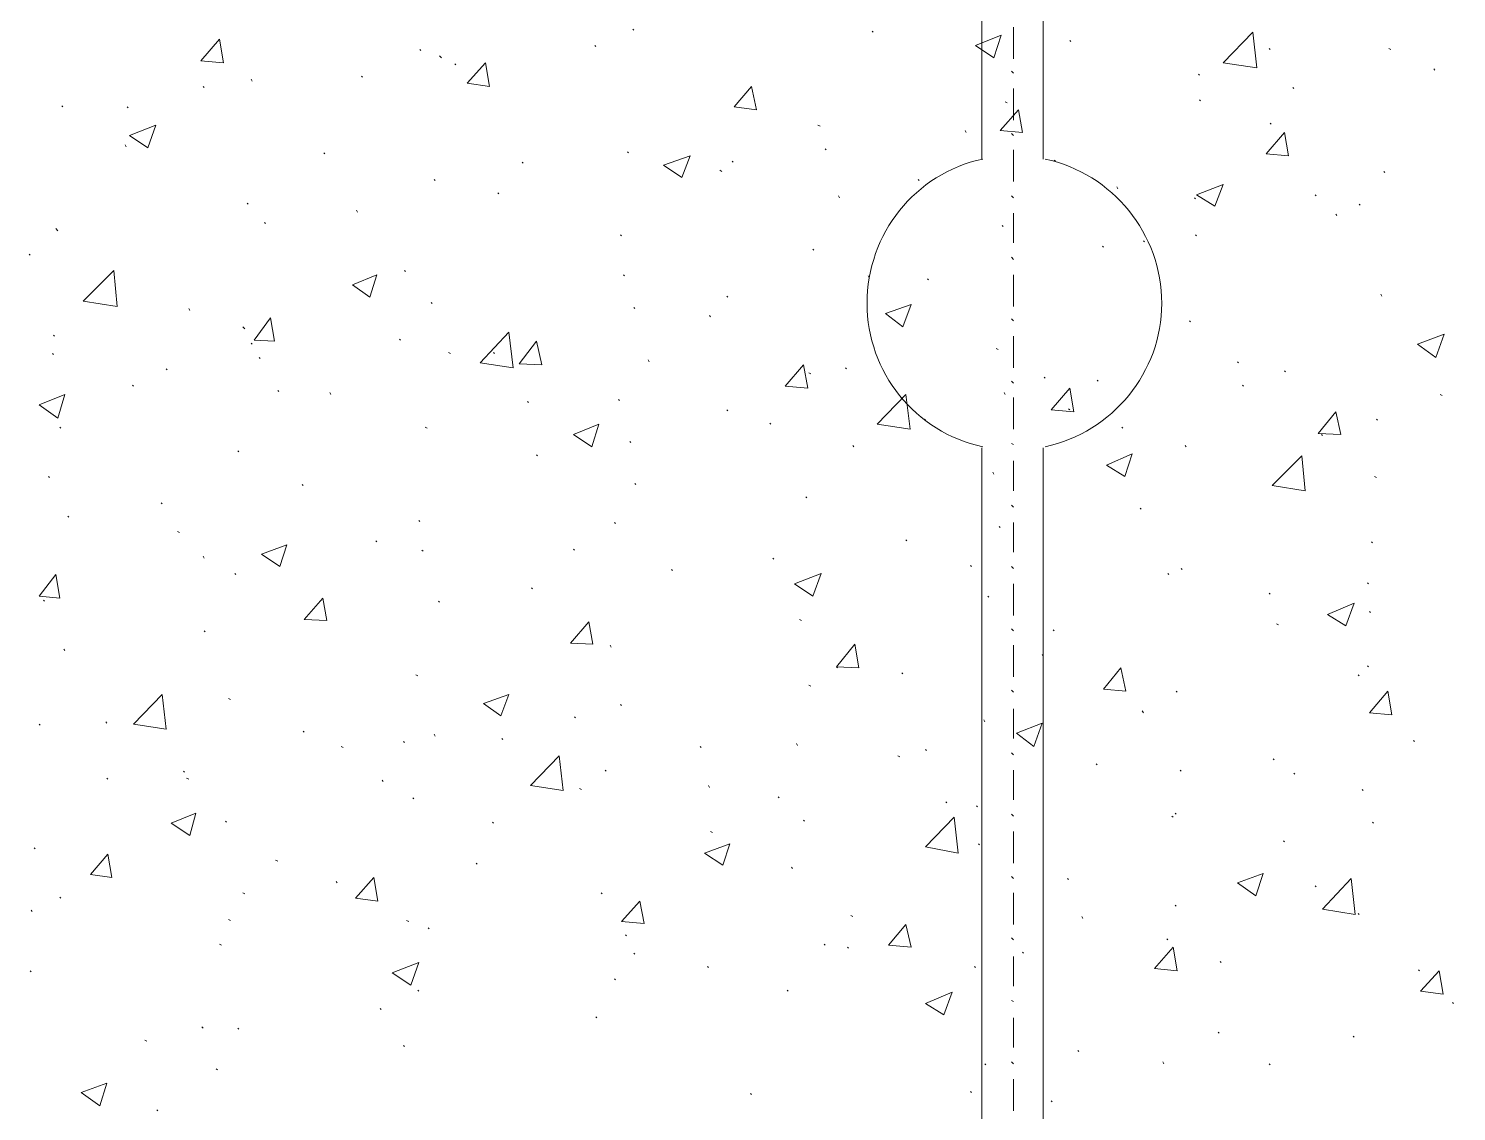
# Model space of a CAD drawing. Header units: millimetres. Extents: x 2928 to 3112, y 1220 to 1280.
# Drawn here: x 2959.659 to 2961.985, y 1247.64 to 1249.403 of the extents above; entities that cross this region are included whole.
import ezdxf

# ---------------------------------------------------------------- set-up
doc = ezdxf.new("R2010")
doc.units = ezdxf.units.MM

msp = doc.modelspace()

# ---------------------------------------------------------------- linework, layer by layer
at = {"color": 253, "linetype": 'Continuous', "lineweight": 5, "true_color": 0x9a9a9a}
for points in [[(2961.2116, 1241.9003), (2942.08633, 1241.9003), (2942.08633, 1247.74538), (2950.25144, 1247.74538), (2950.25144, 1256.61384), (2942.08633, 1256.61384), (2942.08633, 1261.45224), (2961.2116, 1261.45224), (2961.2116, 1249.1904)], [(2961.3116, 1241.9003), (2980.43854, 1241.9003), (2980.43854, 1247.74538), (2972.27343, 1247.74538), (2972.27343, 1256.61384), (2980.43854, 1256.61384), (2980.43854, 1261.45224), (2961.3116, 1261.45224), (2961.3116, 1249.1904)], [(2961.2116, 1248.72039), (2961.2116, 1241.9003), (2961.2116, 1241.9003)], [(2961.3116, 1248.72039), (2961.3116, 1241.9003), (2961.3116, 1241.9003)]]:
    msp.add_lwpolyline(points, dxfattribs=at)
at = {"color": 92, "linetype": 'Continuous', "lineweight": 13, "true_color": 0x00b800}
for points in [[(2960.64493, 1249.4004), (2960.64326, 1249.40207), (2960.64326, 1249.40207)], [(2961.03493, 1249.39707), (2961.03327, 1249.39874), (2961.03327, 1249.39874)], [(2961.2016, 1249.3754), (2961.24327, 1249.39207), (2961.24327, 1249.39207)], [(2961.2316, 1249.3554), (2961.24327, 1249.39207), (2961.24327, 1249.39207)], [(2961.60494, 1249.34707), (2961.65327, 1249.39707), (2961.65327, 1249.39707)], [(2961.65994, 1249.33874), (2961.65327, 1249.39707), (2961.65327, 1249.39707)], [(2959.93992, 1249.3504), (2959.96992, 1249.3854), (2959.96992, 1249.3854)], [(2959.97658, 1249.34707), (2959.96992, 1249.3854), (2959.96992, 1249.3854)], [(2960.29826, 1249.36707), (2960.29659, 1249.36874), (2960.29659, 1249.36874)], [(2960.58326, 1249.37374), (2960.58159, 1249.3754), (2960.58159, 1249.3754)], [(2961.2016, 1249.3754), (2961.2316, 1249.3554), (2961.2316, 1249.3554)], [(2961.3566, 1249.38207), (2961.35494, 1249.38374), (2961.35494, 1249.38374)], [(2961.68161, 1249.36874), (2961.67994, 1249.3704), (2961.67994, 1249.3704)], [(2961.87828, 1249.36874), (2961.87494, 1249.3704), (2961.87494, 1249.3704)], [(2959.93992, 1249.3504), (2959.97658, 1249.34707), (2959.97658, 1249.34707)], [(2960.33159, 1249.3554), (2960.32826, 1249.35874), (2960.32826, 1249.35874)], [(2960.35492, 1249.34374), (2960.35326, 1249.3454), (2960.35326, 1249.3454)], [(2960.37326, 1249.31374), (2960.40326, 1249.34707), (2960.40326, 1249.34707)], [(2960.40992, 1249.30874), (2960.40326, 1249.34707), (2960.40326, 1249.34707)], [(2961.60494, 1249.34707), (2961.65994, 1249.33874), (2961.65994, 1249.33874)], [(2960.02325, 1249.31707), (2960.02158, 1249.3204), (2960.02158, 1249.3204)], [(2960.20325, 1249.32374), (2960.20159, 1249.3254), (2960.20159, 1249.3254)], [(2961.56661, 1249.32707), (2961.56494, 1249.32874), (2961.56494, 1249.32874)], [(2961.94995, 1249.3354), (2961.94828, 1249.33707), (2961.94828, 1249.33707)], [(2959.94492, 1249.30707), (2959.94325, 1249.30874), (2959.94325, 1249.30874)], [(2960.37326, 1249.31374), (2960.40992, 1249.30874), (2960.40992, 1249.30874)], [(2960.80826, 1249.2754), (2960.8366, 1249.30874), (2960.8366, 1249.30874)], [(2960.84493, 1249.2704), (2960.8366, 1249.30874), (2960.8366, 1249.30874)], [(2961.71994, 1249.3054), (2961.71828, 1249.30707), (2961.71828, 1249.30707)], [(2959.71491, 1249.2754), (2959.71325, 1249.27707), (2959.71325, 1249.27707)], [(2959.82158, 1249.27374), (2959.81991, 1249.2754), (2959.81991, 1249.2754)], [(2960.80826, 1249.2754), (2960.84493, 1249.2704), (2960.84493, 1249.2704)], [(2961.2416, 1249.23707), (2961.2716, 1249.2704), (2961.2716, 1249.2704)], [(2961.25327, 1249.28207), (2961.24994, 1249.28374), (2961.24994, 1249.28374)], [(2961.27827, 1249.23374), (2961.2716, 1249.2704), (2961.2716, 1249.2704)], [(2961.56827, 1249.2854), (2961.56661, 1249.28707), (2961.56661, 1249.28707)], [(2961.68327, 1249.24707), (2961.68161, 1249.24874), (2961.68161, 1249.24874)], [(2959.82325, 1249.22873), (2959.86658, 1249.2454), (2959.86658, 1249.2454)], [(2959.82325, 1249.22873), (2959.85325, 1249.20873), (2959.85325, 1249.20873)], [(2959.85325, 1249.20873), (2959.86658, 1249.2454), (2959.86658, 1249.2454)], [(2960.94826, 1249.24374), (2960.94493, 1249.2454), (2960.94493, 1249.2454)], [(2961.1866, 1249.23374), (2961.18493, 1249.23707), (2961.18493, 1249.23707)], [(2961.2416, 1249.23707), (2961.27827, 1249.23374), (2961.27827, 1249.23374)], [(2961.67494, 1249.19873), (2961.70494, 1249.23374), (2961.70494, 1249.23374)], [(2961.71161, 1249.1954), (2961.70494, 1249.23374), (2961.70494, 1249.23374)], [(2959.81825, 1249.2104), (2959.81658, 1249.21373), (2959.81658, 1249.21373)], [(2960.14159, 1249.19873), (2960.13992, 1249.2004), (2960.13992, 1249.2004)], [(2960.63659, 1249.2004), (2960.63493, 1249.20207), (2960.63493, 1249.20207)], [(2960.95826, 1249.2054), (2960.9566, 1249.20707), (2960.9566, 1249.20707)], [(2960.46492, 1249.18373), (2960.46326, 1249.1854), (2960.46326, 1249.1854)], [(2960.69326, 1249.1804), (2960.73659, 1249.1954), (2960.73659, 1249.1954)], [(2960.69326, 1249.1804), (2960.72326, 1249.1604), (2960.72326, 1249.1604)], [(2960.72326, 1249.1604), (2960.73659, 1249.1954), (2960.73659, 1249.1954)], [(2960.8066, 1249.1854), (2960.80493, 1249.18707), (2960.80493, 1249.18707)], [(2961.3316, 1249.18707), (2961.32994, 1249.18873), (2961.32994, 1249.18873)], [(2961.67494, 1249.19873), (2961.71161, 1249.1954), (2961.71161, 1249.1954)], [(2960.32159, 1249.1554), (2960.31992, 1249.15707), (2960.31992, 1249.15707)], [(2960.78826, 1249.1704), (2960.78493, 1249.17207), (2960.78493, 1249.17207)], [(2961.10993, 1249.1554), (2961.10827, 1249.15707), (2961.10827, 1249.15707)], [(2961.86828, 1249.16873), (2961.86661, 1249.1704), (2961.86661, 1249.1704)], [(2960.42492, 1249.13373), (2960.42326, 1249.1354), (2960.42326, 1249.1354)], [(2960.97993, 1249.12707), (2960.97826, 1249.1304), (2960.97826, 1249.1304)], [(2961.43327, 1249.14207), (2961.4316, 1249.1454), (2961.4316, 1249.1454)], [(2961.56161, 1249.13207), (2961.60494, 1249.14873), (2961.60494, 1249.14873)], [(2961.56161, 1249.13207), (2961.59161, 1249.11373), (2961.59161, 1249.11373)], [(2961.59161, 1249.11373), (2961.60494, 1249.14873), (2961.60494, 1249.14873)], [(2961.75661, 1249.1304), (2961.75494, 1249.13207), (2961.75494, 1249.13207)], [(2960.01658, 1249.11707), (2960.01492, 1249.11873), (2960.01492, 1249.11873)], [(2960.19492, 1249.10373), (2960.19325, 1249.10707), (2960.19325, 1249.10707)], [(2961.55994, 1249.1254), (2961.55827, 1249.12707), (2961.55827, 1249.12707)], [(2961.82828, 1249.1154), (2961.82661, 1249.11707), (2961.82661, 1249.11707)], [(2960.04492, 1249.0854), (2960.04325, 1249.08707), (2960.04325, 1249.08707)], [(2961.78994, 1249.09873), (2961.78828, 1249.1004), (2961.78828, 1249.1004)], [(2959.70658, 1249.07373), (2959.70325, 1249.07707), (2959.70325, 1249.07707)], [(2960.62493, 1249.0654), (2960.62326, 1249.06707), (2960.62326, 1249.06707)], [(2961.2466, 1249.0804), (2961.24494, 1249.08207), (2961.24494, 1249.08207)], [(2961.56161, 1249.0654), (2961.55994, 1249.06707), (2961.55994, 1249.06707)], [(2960.93826, 1249.04207), (2960.9366, 1249.04373), (2960.9366, 1249.04373)], [(2961.40994, 1249.04707), (2961.40827, 1249.04873), (2961.40827, 1249.04873)], [(2961.47661, 1249.0554), (2961.47494, 1249.05707), (2961.47494, 1249.05707)], [(2959.66158, 1249.03373), (2959.65991, 1249.0354), (2959.65991, 1249.0354)], [(2959.74825, 1248.95873), (2959.79825, 1249.00873), (2959.79825, 1249.00873)], [(2959.80325, 1248.9504), (2959.79825, 1249.00873), (2959.79825, 1249.00873)], [(2960.18659, 1248.9854), (2960.22659, 1249.00207), (2960.22659, 1249.00207)], [(2960.21492, 1248.9654), (2960.22659, 1249.00207), (2960.22659, 1249.00207)], [(2960.27325, 1249.00707), (2960.27159, 1249.00873), (2960.27159, 1249.00873)], [(2960.62993, 1249.0004), (2960.62826, 1249.00207), (2960.62826, 1249.00207)], [(2961.02827, 1248.99707), (2961.0266, 1249.0004), (2961.0266, 1249.0004)], [(2961.12493, 1248.99373), (2961.12327, 1248.9954), (2961.12327, 1248.9954)], [(2960.18659, 1248.9854), (2960.21492, 1248.9654), (2960.21492, 1248.9654)], [(2961.86328, 1248.96706), (2961.86161, 1248.9704), (2961.86161, 1248.9704)], [(2959.74825, 1248.95873), (2959.80325, 1248.9504), (2959.80325, 1248.9504)], [(2959.92158, 1248.94373), (2959.91992, 1248.94706), (2959.91992, 1248.94706)], [(2960.31659, 1248.9554), (2960.31492, 1248.95706), (2960.31492, 1248.95706)], [(2960.64659, 1248.94706), (2960.64493, 1248.94873), (2960.64493, 1248.94873)], [(2960.79826, 1248.9654), (2960.7966, 1248.96706), (2960.7966, 1248.96706)], [(2961.05493, 1248.93873), (2961.0966, 1248.95373), (2961.0966, 1248.95373)], [(2961.08327, 1248.91706), (2961.0966, 1248.95373), (2961.0966, 1248.95373)], [(2960.02658, 1248.8954), (2960.05325, 1248.93206), (2960.05325, 1248.93206)], [(2960.05992, 1248.89373), (2960.05325, 1248.93206), (2960.05325, 1248.93206)], [(2960.76993, 1248.93373), (2960.76826, 1248.9354), (2960.76826, 1248.9354)], [(2961.05493, 1248.93873), (2961.08327, 1248.91706), (2961.08327, 1248.91706)], [(2961.55161, 1248.9254), (2961.54994, 1248.92706), (2961.54994, 1248.92706)], [(2959.70158, 1248.90206), (2959.69991, 1248.90373), (2959.69991, 1248.90373)], [(2960.01158, 1248.91373), (2960.00825, 1248.91706), (2960.00825, 1248.91706)], [(2960.39492, 1248.85873), (2960.44159, 1248.90873), (2960.44159, 1248.90873)], [(2960.44826, 1248.8504), (2960.44159, 1248.90873), (2960.44159, 1248.90873)], [(2961.92161, 1248.88873), (2961.96495, 1248.9054), (2961.96495, 1248.9054)], [(2961.95161, 1248.86706), (2961.96495, 1248.9054), (2961.96495, 1248.9054)], [(2960.02325, 1248.88873), (2960.02158, 1248.8904), (2960.02158, 1248.8904)], [(2960.02658, 1248.8954), (2960.05992, 1248.89373), (2960.05992, 1248.89373)], [(2960.26492, 1248.8954), (2960.26325, 1248.89706), (2960.26325, 1248.89706)], [(2960.34659, 1248.87373), (2960.34326, 1248.8754), (2960.34326, 1248.8754)], [(2960.41826, 1248.87373), (2960.41659, 1248.8754), (2960.41659, 1248.8754)], [(2960.45826, 1248.85706), (2960.48659, 1248.89373), (2960.48659, 1248.89373)], [(2960.49492, 1248.8554), (2960.48659, 1248.89373), (2960.48659, 1248.89373)], [(2961.23827, 1248.8804), (2961.23494, 1248.88206), (2961.23494, 1248.88206)], [(2961.92161, 1248.88873), (2961.95161, 1248.86706), (2961.95161, 1248.86706)], [(2959.69991, 1248.87206), (2959.69825, 1248.87373), (2959.69825, 1248.87373)], [(2960.03658, 1248.8654), (2960.03492, 1248.86706), (2960.03492, 1248.86706)], [(2960.39492, 1248.85873), (2960.44826, 1248.8504), (2960.44826, 1248.8504)], [(2960.45826, 1248.85706), (2960.49492, 1248.8554), (2960.49492, 1248.8554)], [(2960.66993, 1248.8604), (2960.66826, 1248.86373), (2960.66826, 1248.86373)], [(2960.8916, 1248.8204), (2960.9216, 1248.8554), (2960.9216, 1248.8554)], [(2960.92826, 1248.81706), (2960.9216, 1248.8554), (2960.9216, 1248.8554)], [(2961.62994, 1248.85873), (2961.62827, 1248.8604), (2961.62827, 1248.8604)], [(2959.88492, 1248.84706), (2959.88325, 1248.84873), (2959.88325, 1248.84873)], [(2960.93326, 1248.8404), (2960.92993, 1248.84206), (2960.92993, 1248.84206)], [(2960.9916, 1248.84873), (2960.98993, 1248.8504), (2960.98993, 1248.8504)], [(2961.31494, 1248.83373), (2961.31327, 1248.8354), (2961.31327, 1248.8354)], [(2961.4016, 1248.82873), (2961.39994, 1248.8304), (2961.39994, 1248.8304)], [(2961.70661, 1248.84373), (2961.70494, 1248.8454), (2961.70494, 1248.8454)], [(2959.67658, 1248.7904), (2959.71825, 1248.80706), (2959.71825, 1248.80706)], [(2959.70658, 1248.76873), (2959.71825, 1248.80706), (2959.71825, 1248.80706)], [(2959.82992, 1248.8204), (2959.82825, 1248.82206), (2959.82825, 1248.82206)], [(2960.06659, 1248.81206), (2960.06492, 1248.81373), (2960.06492, 1248.81373)], [(2960.15159, 1248.80706), (2960.14992, 1248.8104), (2960.14992, 1248.8104)], [(2960.8916, 1248.8204), (2960.92826, 1248.81706), (2960.92826, 1248.81706)], [(2961.0416, 1248.75873), (2961.08827, 1248.80706), (2961.08827, 1248.80706)], [(2961.09493, 1248.75039), (2961.08827, 1248.80706), (2961.08827, 1248.80706)], [(2961.24994, 1248.80706), (2961.24827, 1248.8104), (2961.24827, 1248.8104)], [(2961.32494, 1248.78206), (2961.35494, 1248.81706), (2961.35494, 1248.81706)], [(2961.3616, 1248.77873), (2961.35494, 1248.81706), (2961.35494, 1248.81706)], [(2961.63827, 1248.8204), (2961.63661, 1248.82206), (2961.63661, 1248.82206)], [(2961.96161, 1248.8054), (2961.95828, 1248.80706), (2961.95828, 1248.80706)], [(2959.67658, 1248.7904), (2959.70658, 1248.76873), (2959.70658, 1248.76873)], [(2960.47326, 1248.79373), (2960.47159, 1248.7954), (2960.47159, 1248.7954)], [(2960.62159, 1248.79706), (2960.61993, 1248.79873), (2960.61993, 1248.79873)], [(2960.79826, 1248.7804), (2960.7966, 1248.78206), (2960.7966, 1248.78206)], [(2961.32494, 1248.78206), (2961.3616, 1248.77873), (2961.3616, 1248.77873)], [(2961.35494, 1248.78206), (2961.35327, 1248.78373), (2961.35327, 1248.78373)], [(2960.54659, 1248.74206), (2960.58826, 1248.75873), (2960.58826, 1248.75873)], [(2960.57659, 1248.72206), (2960.58826, 1248.75873), (2960.58826, 1248.75873)], [(2960.86826, 1248.75873), (2960.8666, 1248.76039), (2960.8666, 1248.76039)], [(2961.0416, 1248.75873), (2961.09493, 1248.75039), (2961.09493, 1248.75039)], [(2961.11993, 1248.7654), (2961.11827, 1248.76706), (2961.11827, 1248.76706)], [(2961.75994, 1248.74373), (2961.78828, 1248.77873), (2961.78828, 1248.77873)], [(2961.79661, 1248.74206), (2961.78828, 1248.77873), (2961.78828, 1248.77873)], [(2961.85661, 1248.7654), (2961.85494, 1248.76706), (2961.85494, 1248.76706)], [(2959.71158, 1248.75206), (2959.70991, 1248.75373), (2959.70991, 1248.75373)], [(2960.30826, 1248.75206), (2960.30492, 1248.75373), (2960.30492, 1248.75373)], [(2960.54659, 1248.74206), (2960.57659, 1248.72206), (2960.57659, 1248.72206)], [(2961.4416, 1248.75206), (2961.43994, 1248.75373), (2961.43994, 1248.75373)], [(2961.75994, 1248.74373), (2961.79661, 1248.74206), (2961.79661, 1248.74206)], [(2961.76661, 1248.74039), (2961.76494, 1248.74206), (2961.76494, 1248.74206)], [(2960.00158, 1248.71373), (2959.99992, 1248.71539), (2959.99992, 1248.71539)], [(2960.63993, 1248.72873), (2960.63826, 1248.73039), (2960.63826, 1248.73039)], [(2961.00327, 1248.72206), (2961.0016, 1248.72373), (2961.0016, 1248.72373)], [(2961.54494, 1248.72206), (2961.54327, 1248.72373), (2961.54327, 1248.72373)], [(2960.48826, 1248.70706), (2960.48659, 1248.70873), (2960.48659, 1248.70873)], [(2961.41494, 1248.69206), (2961.4566, 1248.71039), (2961.4566, 1248.71039)], [(2961.41494, 1248.69206), (2961.44494, 1248.67373), (2961.44494, 1248.67373)], [(2961.44494, 1248.67373), (2961.4566, 1248.71039), (2961.4566, 1248.71039)], [(2961.68494, 1248.65873), (2961.73328, 1248.70706), (2961.73328, 1248.70706)], [(2961.73828, 1248.65039), (2961.73328, 1248.70706), (2961.73328, 1248.70706)], [(2959.69325, 1248.67206), (2959.69158, 1248.67373), (2959.69158, 1248.67373)], [(2961.2316, 1248.67706), (2961.22994, 1248.68039), (2961.22994, 1248.68039)], [(2961.85494, 1248.67206), (2961.85161, 1248.67373), (2961.85161, 1248.67373)], [(2960.10659, 1248.65873), (2960.10492, 1248.66039), (2960.10492, 1248.66039)], [(2960.64826, 1248.66039), (2960.64659, 1248.66206), (2960.64659, 1248.66206)], [(2961.68494, 1248.65873), (2961.73828, 1248.65039), (2961.73828, 1248.65039)], [(2959.87658, 1248.62873), (2959.87492, 1248.63039), (2959.87492, 1248.63039)], [(2960.9266, 1248.63873), (2960.92493, 1248.64039), (2960.92493, 1248.64039)], [(2961.47161, 1248.62039), (2961.46994, 1248.62206), (2961.46994, 1248.62206)], [(2959.72491, 1248.60706), (2959.72325, 1248.60873), (2959.72325, 1248.60873)], [(2960.29659, 1248.60039), (2960.29492, 1248.60206), (2960.29492, 1248.60206)], [(2960.61493, 1248.59706), (2960.61326, 1248.59873), (2960.61326, 1248.59873)], [(2959.90492, 1248.58206), (2959.90158, 1248.58373), (2959.90158, 1248.58373)], [(2961.2416, 1248.59039), (2961.23994, 1248.59206), (2961.23994, 1248.59206)], [(2960.03825, 1248.54706), (2960.07992, 1248.56206), (2960.07992, 1248.56206)], [(2960.06825, 1248.52706), (2960.07992, 1248.56206), (2960.07992, 1248.56206)], [(2960.22659, 1248.56706), (2960.22492, 1248.56873), (2960.22492, 1248.56873)], [(2960.30159, 1248.55206), (2960.29992, 1248.55373), (2960.29992, 1248.55373)], [(2960.54826, 1248.55373), (2960.54659, 1248.55539), (2960.54659, 1248.55539)], [(2961.08993, 1248.56873), (2961.08827, 1248.57039), (2961.08827, 1248.57039)], [(2961.84828, 1248.56539), (2961.84661, 1248.56706), (2961.84661, 1248.56706)], [(2959.94492, 1248.54039), (2959.94325, 1248.54373), (2959.94325, 1248.54373)], [(2960.03825, 1248.54706), (2960.06825, 1248.52706), (2960.06825, 1248.52706)], [(2960.87326, 1248.53873), (2960.8716, 1248.54039), (2960.8716, 1248.54039)], [(2961.19493, 1248.52706), (2961.19327, 1248.52872), (2961.19327, 1248.52872)], [(2959.67658, 1248.47872), (2959.70325, 1248.51372), (2959.70325, 1248.51372)], [(2959.70991, 1248.47539), (2959.70325, 1248.51372), (2959.70325, 1248.51372)], [(2959.99658, 1248.51372), (2959.99492, 1248.51539), (2959.99492, 1248.51539)], [(2960.70826, 1248.52039), (2960.70659, 1248.52206), (2960.70659, 1248.52206)], [(2960.9066, 1248.49872), (2960.94993, 1248.51539), (2960.94993, 1248.51539)], [(2960.9366, 1248.47872), (2960.94993, 1248.51539), (2960.94993, 1248.51539)], [(2961.51661, 1248.51372), (2961.51494, 1248.51539), (2961.51494, 1248.51539)], [(2961.53827, 1248.52206), (2961.53661, 1248.52372), (2961.53661, 1248.52372)], [(2959.67658, 1248.47872), (2959.70991, 1248.47539), (2959.70991, 1248.47539)], [(2960.47992, 1248.49039), (2960.47826, 1248.49206), (2960.47826, 1248.49206)], [(2960.9066, 1248.49872), (2960.9366, 1248.47872), (2960.9366, 1248.47872)], [(2961.22327, 1248.47706), (2961.2216, 1248.47872), (2961.2216, 1248.47872)], [(2961.68161, 1248.48206), (2961.67994, 1248.48372), (2961.67994, 1248.48372)], [(2961.84161, 1248.49872), (2961.83994, 1248.50039), (2961.83994, 1248.50039)], [(2959.68491, 1248.47039), (2959.68325, 1248.47206), (2959.68325, 1248.47206)], [(2960.10825, 1248.44039), (2960.13825, 1248.47539), (2960.13825, 1248.47539)], [(2960.14492, 1248.43872), (2960.13825, 1248.47539), (2960.13825, 1248.47539)], [(2960.32826, 1248.46872), (2960.32659, 1248.47039), (2960.32659, 1248.47039)], [(2961.77494, 1248.44872), (2961.81828, 1248.46706), (2961.81828, 1248.46706)], [(2961.80494, 1248.43039), (2961.81828, 1248.46706), (2961.81828, 1248.46706)], [(2960.10825, 1248.44039), (2960.14492, 1248.43872), (2960.14492, 1248.43872)], [(2960.54159, 1248.40206), (2960.57159, 1248.43706), (2960.57159, 1248.43706)], [(2960.57826, 1248.40039), (2960.57159, 1248.43706), (2960.57159, 1248.43706)], [(2960.91826, 1248.43872), (2960.91493, 1248.44039), (2960.91493, 1248.44039)], [(2961.69494, 1248.43206), (2961.69161, 1248.43372), (2961.69161, 1248.43372)], [(2961.77494, 1248.44872), (2961.80494, 1248.43039), (2961.80494, 1248.43039)], [(2961.84494, 1248.45206), (2961.84328, 1248.45372), (2961.84328, 1248.45372)], [(2959.94658, 1248.42039), (2959.94492, 1248.42206), (2959.94492, 1248.42206)], [(2961.32994, 1248.42206), (2961.32827, 1248.42372), (2961.32827, 1248.42372)], [(2959.71825, 1248.39039), (2959.71658, 1248.39206), (2959.71658, 1248.39206)], [(2960.54159, 1248.40206), (2960.57826, 1248.40039), (2960.57826, 1248.40039)], [(2960.60826, 1248.39539), (2960.60659, 1248.39872), (2960.60659, 1248.39872)], [(2960.97493, 1248.36372), (2961.00493, 1248.40039), (2961.00493, 1248.40039)], [(2961.0116, 1248.36206), (2961.00493, 1248.40039), (2961.00493, 1248.40039)], [(2960.97493, 1248.36372), (2961.0116, 1248.36206), (2961.0116, 1248.36206)], [(2960.9766, 1248.36206), (2960.97493, 1248.36372), (2960.97493, 1248.36372)], [(2961.3116, 1248.38039), (2961.30994, 1248.38372), (2961.30994, 1248.38372)], [(2961.84161, 1248.36372), (2961.83994, 1248.36539), (2961.83994, 1248.36539)], [(2960.29325, 1248.34872), (2960.28992, 1248.35039), (2960.28992, 1248.35039)], [(2961.08327, 1248.35206), (2961.0816, 1248.35372), (2961.0816, 1248.35372)], [(2961.40994, 1248.32706), (2961.43827, 1248.36206), (2961.43827, 1248.36206)], [(2961.4466, 1248.32372), (2961.43827, 1248.36206), (2961.43827, 1248.36206)], [(2961.82661, 1248.34872), (2961.82494, 1248.35039), (2961.82494, 1248.35039)], [(2959.82992, 1248.27039), (2959.87658, 1248.31872), (2959.87658, 1248.31872)], [(2959.88325, 1248.26205), (2959.87658, 1248.31872), (2959.87658, 1248.31872)], [(2960.39992, 1248.30372), (2960.44159, 1248.31872), (2960.44159, 1248.31872)], [(2960.42826, 1248.28372), (2960.44159, 1248.31872), (2960.44159, 1248.31872)], [(2960.93326, 1248.33206), (2960.92993, 1248.33372), (2960.92993, 1248.33372)], [(2961.40994, 1248.32706), (2961.4466, 1248.32372), (2961.4466, 1248.32372)], [(2961.52994, 1248.32206), (2961.52827, 1248.32372), (2961.52827, 1248.32372)], [(2961.84328, 1248.28872), (2961.87328, 1248.32372), (2961.87328, 1248.32372)], [(2961.87994, 1248.28539), (2961.87328, 1248.32372), (2961.87328, 1248.32372)], [(2959.98825, 1248.31039), (2959.98492, 1248.31206), (2959.98492, 1248.31206)], [(2960.39992, 1248.30372), (2960.42826, 1248.28372), (2960.42826, 1248.28372)], [(2960.62493, 1248.30039), (2960.62326, 1248.30206), (2960.62326, 1248.30206)], [(2959.67825, 1248.26872), (2959.67658, 1248.27039), (2959.67658, 1248.27039)], [(2959.78658, 1248.27205), (2959.78491, 1248.27372), (2959.78491, 1248.27372)], [(2959.82992, 1248.27039), (2959.88325, 1248.26205), (2959.88325, 1248.26205)], [(2960.54993, 1248.28039), (2960.54826, 1248.28205), (2960.54826, 1248.28205)], [(2961.2166, 1248.27372), (2961.21493, 1248.27705), (2961.21493, 1248.27705)], [(2961.26827, 1248.25539), (2961.30994, 1248.27205), (2961.30994, 1248.27205)], [(2961.2966, 1248.23372), (2961.30994, 1248.27205), (2961.30994, 1248.27205)], [(2961.47494, 1248.28872), (2961.47327, 1248.29205), (2961.47327, 1248.29205)], [(2961.84328, 1248.28872), (2961.87994, 1248.28539), (2961.87994, 1248.28539)], [(2960.10825, 1248.25705), (2960.10659, 1248.25872), (2960.10659, 1248.25872)], [(2960.32159, 1248.25039), (2960.31992, 1248.25372), (2960.31992, 1248.25372)], [(2960.43159, 1248.24539), (2960.42992, 1248.24705), (2960.42992, 1248.24705)], [(2961.26827, 1248.25539), (2961.2966, 1248.23372), (2961.2966, 1248.23372)], [(2960.17159, 1248.23205), (2960.16825, 1248.23372), (2960.16825, 1248.23372)], [(2960.27159, 1248.24039), (2960.26992, 1248.24205), (2960.26992, 1248.24205)], [(2960.75493, 1248.23205), (2960.75326, 1248.23372), (2960.75326, 1248.23372)], [(2960.9116, 1248.23539), (2960.90993, 1248.23872), (2960.90993, 1248.23872)], [(2961.1216, 1248.22705), (2961.11993, 1248.22872), (2961.11993, 1248.22872)], [(2961.91661, 1248.24205), (2961.91494, 1248.24372), (2961.91494, 1248.24372)], [(2960.47659, 1248.17039), (2960.52326, 1248.21872), (2960.52326, 1248.21872)], [(2960.52993, 1248.16205), (2960.52326, 1248.21872), (2960.52326, 1248.21872)], [(2961.07827, 1248.21705), (2961.07493, 1248.21872), (2961.07493, 1248.21872)], [(2961.39994, 1248.20372), (2961.39827, 1248.20539), (2961.39827, 1248.20539)], [(2961.68827, 1248.21205), (2961.68661, 1248.21372), (2961.68661, 1248.21372)], [(2959.78825, 1248.18039), (2959.78658, 1248.18205), (2959.78658, 1248.18205)], [(2959.91325, 1248.19205), (2959.91158, 1248.19372), (2959.91158, 1248.19372)], [(2959.91992, 1248.18039), (2959.91658, 1248.18205), (2959.91658, 1248.18205)], [(2960.23659, 1248.17705), (2960.23492, 1248.17872), (2960.23492, 1248.17872)], [(2960.59993, 1248.19372), (2960.59826, 1248.19539), (2960.59826, 1248.19539)], [(2961.53661, 1248.19372), (2961.53494, 1248.19539), (2961.53494, 1248.19539)], [(2961.72161, 1248.18872), (2961.71994, 1248.19039), (2961.71994, 1248.19039)], [(2960.47659, 1248.17039), (2960.52993, 1248.16205), (2960.52993, 1248.16205)], [(2960.55993, 1248.16372), (2960.55659, 1248.16539), (2960.55659, 1248.16539)], [(2960.76826, 1248.16705), (2960.7666, 1248.17039), (2960.7666, 1248.17039)], [(2961.83328, 1248.16205), (2961.83161, 1248.16372), (2961.83161, 1248.16372)], [(2960.28659, 1248.14872), (2960.28492, 1248.15039), (2960.28492, 1248.15039)], [(2960.8816, 1248.15039), (2960.87993, 1248.15205), (2960.87993, 1248.15205)], [(2961.15493, 1248.14205), (2961.15327, 1248.14372), (2961.15327, 1248.14372)], [(2961.20493, 1248.13539), (2961.20327, 1248.13705), (2961.20327, 1248.13705)], [(2959.89158, 1248.10872), (2959.93158, 1248.12539), (2959.93158, 1248.12539)], [(2959.89158, 1248.10872), (2959.92158, 1248.08872), (2959.92158, 1248.08872)], [(2959.92158, 1248.08872), (2959.93158, 1248.12539), (2959.93158, 1248.12539)], [(2959.98158, 1248.11039), (2959.97992, 1248.11205), (2959.97992, 1248.11205)], [(2960.41659, 1248.10872), (2960.41492, 1248.11039), (2960.41492, 1248.11039)], [(2960.92326, 1248.11205), (2960.9216, 1248.11372), (2960.9216, 1248.11372)], [(2961.11993, 1248.07039), (2961.1666, 1248.11872), (2961.1666, 1248.11872)], [(2961.17327, 1248.06038), (2961.1666, 1248.11872), (2961.1666, 1248.11872)], [(2961.52327, 1248.11872), (2961.52161, 1248.12039), (2961.52161, 1248.12039)], [(2961.52827, 1248.12372), (2961.52661, 1248.12539), (2961.52661, 1248.12539)], [(2961.84994, 1248.10872), (2961.84828, 1248.11039), (2961.84828, 1248.11039)], [(2960.77326, 1248.09372), (2960.76993, 1248.09539), (2960.76993, 1248.09539)], [(2959.66991, 1248.06705), (2959.66825, 1248.06872), (2959.66825, 1248.06872)], [(2960.75993, 1248.06038), (2960.8016, 1248.07539), (2960.8016, 1248.07539)], [(2960.75993, 1248.06038), (2960.78993, 1248.04038), (2960.78993, 1248.04038)], [(2960.78993, 1248.04038), (2960.8016, 1248.07539), (2960.8016, 1248.07539)], [(2961.11993, 1248.07039), (2961.17327, 1248.06038), (2961.17327, 1248.06038)], [(2961.20827, 1248.07372), (2961.2066, 1248.07539), (2961.2066, 1248.07539)], [(2961.70494, 1248.07872), (2961.70328, 1248.08039), (2961.70328, 1248.08039)], [(2959.75991, 1248.02538), (2959.78825, 1248.05872), (2959.78825, 1248.05872)], [(2959.79491, 1248.02038), (2959.78825, 1248.05872), (2959.78825, 1248.05872)], [(2960.06492, 1248.04705), (2960.06159, 1248.04872), (2960.06159, 1248.04872)], [(2960.38992, 1248.04205), (2960.38826, 1248.04372), (2960.38826, 1248.04372)], [(2960.90326, 1248.03538), (2960.9016, 1248.03705), (2960.9016, 1248.03705)], [(2959.75991, 1248.02538), (2959.79491, 1248.02038), (2959.79491, 1248.02038)], [(2960.16159, 1248.01205), (2960.15992, 1248.01372), (2960.15992, 1248.01372)], [(2960.19159, 1247.98705), (2960.22159, 1248.02038), (2960.22159, 1248.02038)], [(2960.22825, 1247.98205), (2960.22159, 1248.02038), (2960.22159, 1248.02038)], [(2961.35327, 1248.01705), (2961.3516, 1248.01872), (2961.3516, 1248.01872)], [(2961.62827, 1248.01205), (2961.66994, 1248.02705), (2961.66994, 1248.02705)], [(2961.65827, 1247.99038), (2961.66994, 1248.02705), (2961.66994, 1248.02705)], [(2961.76661, 1247.96872), (2961.81328, 1248.01872), (2961.81328, 1248.01872)], [(2961.81994, 1247.96038), (2961.81328, 1248.01872), (2961.81328, 1248.01872)], [(2960.01158, 1247.99372), (2960.00825, 1247.99538), (2960.00825, 1247.99538)], [(2960.59326, 1247.99372), (2960.59159, 1247.99538), (2960.59159, 1247.99538)], [(2961.62827, 1248.01205), (2961.65827, 1247.99038), (2961.65827, 1247.99038)], [(2961.75661, 1248.00538), (2961.75494, 1248.00705), (2961.75494, 1248.00705)], [(2959.66491, 1247.96538), (2959.66325, 1247.96705), (2959.66325, 1247.96705)], [(2959.71158, 1247.98705), (2959.70991, 1247.98872), (2959.70991, 1247.98872)], [(2960.19159, 1247.98705), (2960.22825, 1247.98205), (2960.22825, 1247.98205)], [(2960.62493, 1247.94872), (2960.65493, 1247.98205), (2960.65493, 1247.98205)], [(2960.66159, 1247.94538), (2960.65493, 1247.98205), (2960.65493, 1247.98205)], [(2961.52827, 1247.97372), (2961.52661, 1247.97538), (2961.52661, 1247.97538)], [(2961.76661, 1247.96872), (2961.81994, 1247.96038), (2961.81994, 1247.96038)], [(2959.98825, 1247.95038), (2959.98492, 1247.95205), (2959.98492, 1247.95205)], [(2960.27825, 1247.94872), (2960.27492, 1247.95038), (2960.27492, 1247.95038)], [(2960.62493, 1247.94872), (2960.66159, 1247.94538), (2960.66159, 1247.94538)], [(2961.0016, 1247.95705), (2960.99827, 1247.95872), (2960.99827, 1247.95872)], [(2961.05993, 1247.91038), (2961.08827, 1247.94372), (2961.08827, 1247.94372)], [(2961.0966, 1247.90705), (2961.08827, 1247.94372), (2961.08827, 1247.94372)], [(2961.3766, 1247.95372), (2961.37494, 1247.95705), (2961.37494, 1247.95705)], [(2961.82661, 1247.96038), (2961.82494, 1247.96205), (2961.82494, 1247.96205)], [(2960.31159, 1247.93705), (2960.30992, 1247.93872), (2960.30992, 1247.93872)], [(2960.63326, 1247.92538), (2960.63159, 1247.92705), (2960.63159, 1247.92705)], [(2959.97325, 1247.91038), (2959.96992, 1247.91205), (2959.96992, 1247.91205)], [(2960.9566, 1247.91038), (2960.95493, 1247.91205), (2960.95493, 1247.91205)], [(2960.99493, 1247.90538), (2960.99326, 1247.90705), (2960.99326, 1247.90705)], [(2961.05993, 1247.91038), (2961.0966, 1247.90705), (2961.0966, 1247.90705)], [(2961.27994, 1247.89705), (2961.27827, 1247.89872), (2961.27827, 1247.89872)], [(2961.49327, 1247.87205), (2961.52327, 1247.90705), (2961.52327, 1247.90705)], [(2961.51494, 1247.91872), (2961.51327, 1247.92038), (2961.51327, 1247.92038)], [(2961.52994, 1247.86872), (2961.52327, 1247.90705), (2961.52327, 1247.90705)], [(2960.25159, 1247.86538), (2960.29492, 1247.88205), (2960.29492, 1247.88205)], [(2960.28159, 1247.84538), (2960.29492, 1247.88205), (2960.29492, 1247.88205)], [(2960.64659, 1247.89538), (2960.64493, 1247.89705), (2960.64493, 1247.89705)], [(2960.7666, 1247.87372), (2960.76493, 1247.87538), (2960.76493, 1247.87538)], [(2961.2016, 1247.87372), (2961.19993, 1247.87538), (2961.19993, 1247.87538)], [(2961.60161, 1247.88205), (2961.59994, 1247.88372), (2961.59994, 1247.88372)], [(2959.66325, 1247.86705), (2959.66158, 1247.86872), (2959.66158, 1247.86872)], [(2960.25159, 1247.86538), (2960.28159, 1247.84538), (2960.28159, 1247.84538)], [(2960.61493, 1247.85372), (2960.61326, 1247.85538), (2960.61326, 1247.85538)], [(2961.49327, 1247.87205), (2961.52994, 1247.86872), (2961.52994, 1247.86872)], [(2961.92494, 1247.86872), (2961.92328, 1247.87038), (2961.92328, 1247.87038)], [(2961.92661, 1247.83538), (2961.95661, 1247.86872), (2961.95661, 1247.86872)], [(2961.96328, 1247.83038), (2961.95661, 1247.86872), (2961.95661, 1247.86872)], [(2960.29492, 1247.83538), (2960.29325, 1247.83705), (2960.29325, 1247.83705)], [(2960.8966, 1247.83538), (2960.89493, 1247.83705), (2960.89493, 1247.83705)], [(2961.11993, 1247.81538), (2961.16327, 1247.83372), (2961.16327, 1247.83372)], [(2961.14993, 1247.79705), (2961.16327, 1247.83372), (2961.16327, 1247.83372)], [(2961.92661, 1247.83538), (2961.96328, 1247.83038), (2961.96328, 1247.83038)], [(2960.23325, 1247.80538), (2960.23159, 1247.80705), (2960.23159, 1247.80705)], [(2961.11993, 1247.81538), (2961.14993, 1247.79705), (2961.14993, 1247.79705)], [(2961.97995, 1247.81538), (2961.97828, 1247.81705), (2961.97828, 1247.81705)], [(2960.58493, 1247.79205), (2960.58326, 1247.79371), (2960.58326, 1247.79371)], [(2959.94325, 1247.77538), (2959.94158, 1247.77705), (2959.94158, 1247.77705)], [(2960.00158, 1247.77371), (2959.99992, 1247.77538), (2959.99992, 1247.77538)], [(2961.59827, 1247.76705), (2961.59661, 1247.76871), (2961.59661, 1247.76871)], [(2961.81828, 1247.76038), (2961.81661, 1247.76205), (2961.81661, 1247.76205)], [(2959.85158, 1247.75371), (2959.84825, 1247.75538), (2959.84825, 1247.75538)], [(2960.27159, 1247.74538), (2960.26992, 1247.74705), (2960.26992, 1247.74705)], [(2961.36994, 1247.73705), (2961.36827, 1247.73871), (2961.36827, 1247.73871)], [(2961.21827, 1247.71538), (2961.2166, 1247.71705), (2961.2166, 1247.71705)], [(2961.50827, 1247.71705), (2961.50661, 1247.72038), (2961.50661, 1247.72038)], [(2961.68161, 1247.71538), (2961.67994, 1247.71705), (2961.67994, 1247.71705)], [(2959.96658, 1247.70705), (2959.96492, 1247.70871), (2959.96492, 1247.70871)], [(2959.74491, 1247.67038), (2959.78658, 1247.68538), (2959.78658, 1247.68538)], [(2959.74491, 1247.67038), (2959.77491, 1247.64871), (2959.77491, 1247.64871)], [(2959.77491, 1247.64871), (2959.78658, 1247.68538), (2959.78658, 1247.68538)], [(2960.8366, 1247.66705), (2960.83493, 1247.66871), (2960.83493, 1247.66871)], [(2961.19493, 1247.67038), (2961.19327, 1247.67205), (2961.19327, 1247.67205)], [(2959.86992, 1247.64038), (2959.86825, 1247.64205), (2959.86825, 1247.64205)], [(2961.3266, 1247.65538), (2961.32494, 1247.65705), (2961.32494, 1247.65705)]]:
    msp.add_lwpolyline(points, dxfattribs=at)
at = {"color": 7, "linetype": 'Continuous', "lineweight": 20, "true_color": 0x000007}
for points in [[(2961.26327, 1249.4054), (2961.26327, 1249.35374), (2961.26327, 1249.35374)], [(2961.26327, 1249.3304), (2961.25994, 1249.33374), (2961.25994, 1249.33374)], [(2961.26327, 1249.3054), (2961.26327, 1249.25374), (2961.26327, 1249.25374)], [(2961.26327, 1249.22873), (2961.25994, 1249.23207), (2961.25994, 1249.23207)], [(2961.26327, 1249.2054), (2961.26327, 1249.15373), (2961.26327, 1249.15373)], [(2961.26327, 1249.12707), (2961.25994, 1249.1304), (2961.25994, 1249.1304)], [(2961.26327, 1249.10207), (2961.26327, 1249.05373), (2961.26327, 1249.05373)], [(2961.26327, 1249.02707), (2961.25994, 1249.0304), (2961.25994, 1249.0304)], [(2961.26327, 1249.00207), (2961.26327, 1248.9504), (2961.26327, 1248.9504)], [(2961.26327, 1248.92706), (2961.25994, 1248.9304), (2961.25994, 1248.9304)], [(2961.26327, 1248.90206), (2961.26327, 1248.8504), (2961.26327, 1248.8504)], [(2961.26327, 1248.8254), (2961.25994, 1248.82873), (2961.25994, 1248.82873)], [(2961.26327, 1248.80206), (2961.26327, 1248.75039), (2961.26327, 1248.75039)], [(2961.26327, 1248.72539), (2961.25994, 1248.72706), (2961.25994, 1248.72706)], [(2961.26327, 1248.69873), (2961.26327, 1248.65039), (2961.26327, 1248.65039)], [(2961.26327, 1248.62373), (2961.25994, 1248.62706), (2961.25994, 1248.62706)], [(2961.26327, 1248.59873), (2961.26327, 1248.55039), (2961.26327, 1248.55039)], [(2961.26327, 1248.52372), (2961.25994, 1248.52706), (2961.25994, 1248.52706)], [(2961.26327, 1248.49872), (2961.26327, 1248.44706), (2961.26327, 1248.44706)], [(2961.26327, 1248.42206), (2961.25994, 1248.42539), (2961.25994, 1248.42539)], [(2961.26327, 1248.39872), (2961.26327, 1248.34706), (2961.26327, 1248.34706)], [(2961.26327, 1248.32206), (2961.25994, 1248.32539), (2961.25994, 1248.32539)], [(2961.26327, 1248.29539), (2961.26327, 1248.24705), (2961.26327, 1248.24705)], [(2961.26327, 1248.22039), (2961.25994, 1248.22372), (2961.25994, 1248.22372)], [(2961.26327, 1248.19539), (2961.26327, 1248.14705), (2961.26327, 1248.14705)], [(2961.26327, 1248.12039), (2961.25994, 1248.12372), (2961.25994, 1248.12372)], [(2961.26327, 1248.09539), (2961.26327, 1248.04372), (2961.26327, 1248.04372)], [(2961.26327, 1248.01872), (2961.25994, 1248.02205), (2961.25994, 1248.02205)], [(2961.26327, 1247.99538), (2961.26327, 1247.94372), (2961.26327, 1247.94372)], [(2961.26327, 1247.91872), (2961.25994, 1247.92205), (2961.25994, 1247.92205)], [(2961.26327, 1247.89205), (2961.26327, 1247.84372), (2961.26327, 1247.84372)], [(2961.26327, 1247.81871), (2961.25994, 1247.82038), (2961.25994, 1247.82038)], [(2961.26327, 1247.79205), (2961.26327, 1247.74371), (2961.26327, 1247.74371)], [(2961.26327, 1247.71705), (2961.25994, 1247.72038), (2961.25994, 1247.72038)], [(2961.26327, 1247.69205), (2961.26327, 1247.64038), (2961.26327, 1247.64038)]]:
    msp.add_lwpolyline(points, dxfattribs=at)
at = {"color": 253, "linetype": 'Continuous', "lineweight": 5, "true_color": 0x9a9a9a}
for points in [[(2961.21327, 1249.1904), (2961.10327, 1249.16707), (2961.02493, 1249.06873), (2961.02493, 1248.9554), (2961.02493, 1248.9554), (2961.02493, 1248.84373), (2961.10327, 1248.74539), (2961.21327, 1248.72206)], [(2961.31494, 1248.72206), (2961.42494, 1248.74539), (2961.50494, 1248.84373), (2961.50494, 1248.9554), (2961.50494, 1248.9554), (2961.50494, 1249.06873), (2961.42494, 1249.16707), (2961.31494, 1249.1904)]]:
    msp.add_open_spline(points, degree=3, knots=[0, 0, 0, 0, 0.125, 0.125, 0.125, 0.125, 1, 1, 1, 1], dxfattribs=at)

doc.saveas('drawing.dxf')
